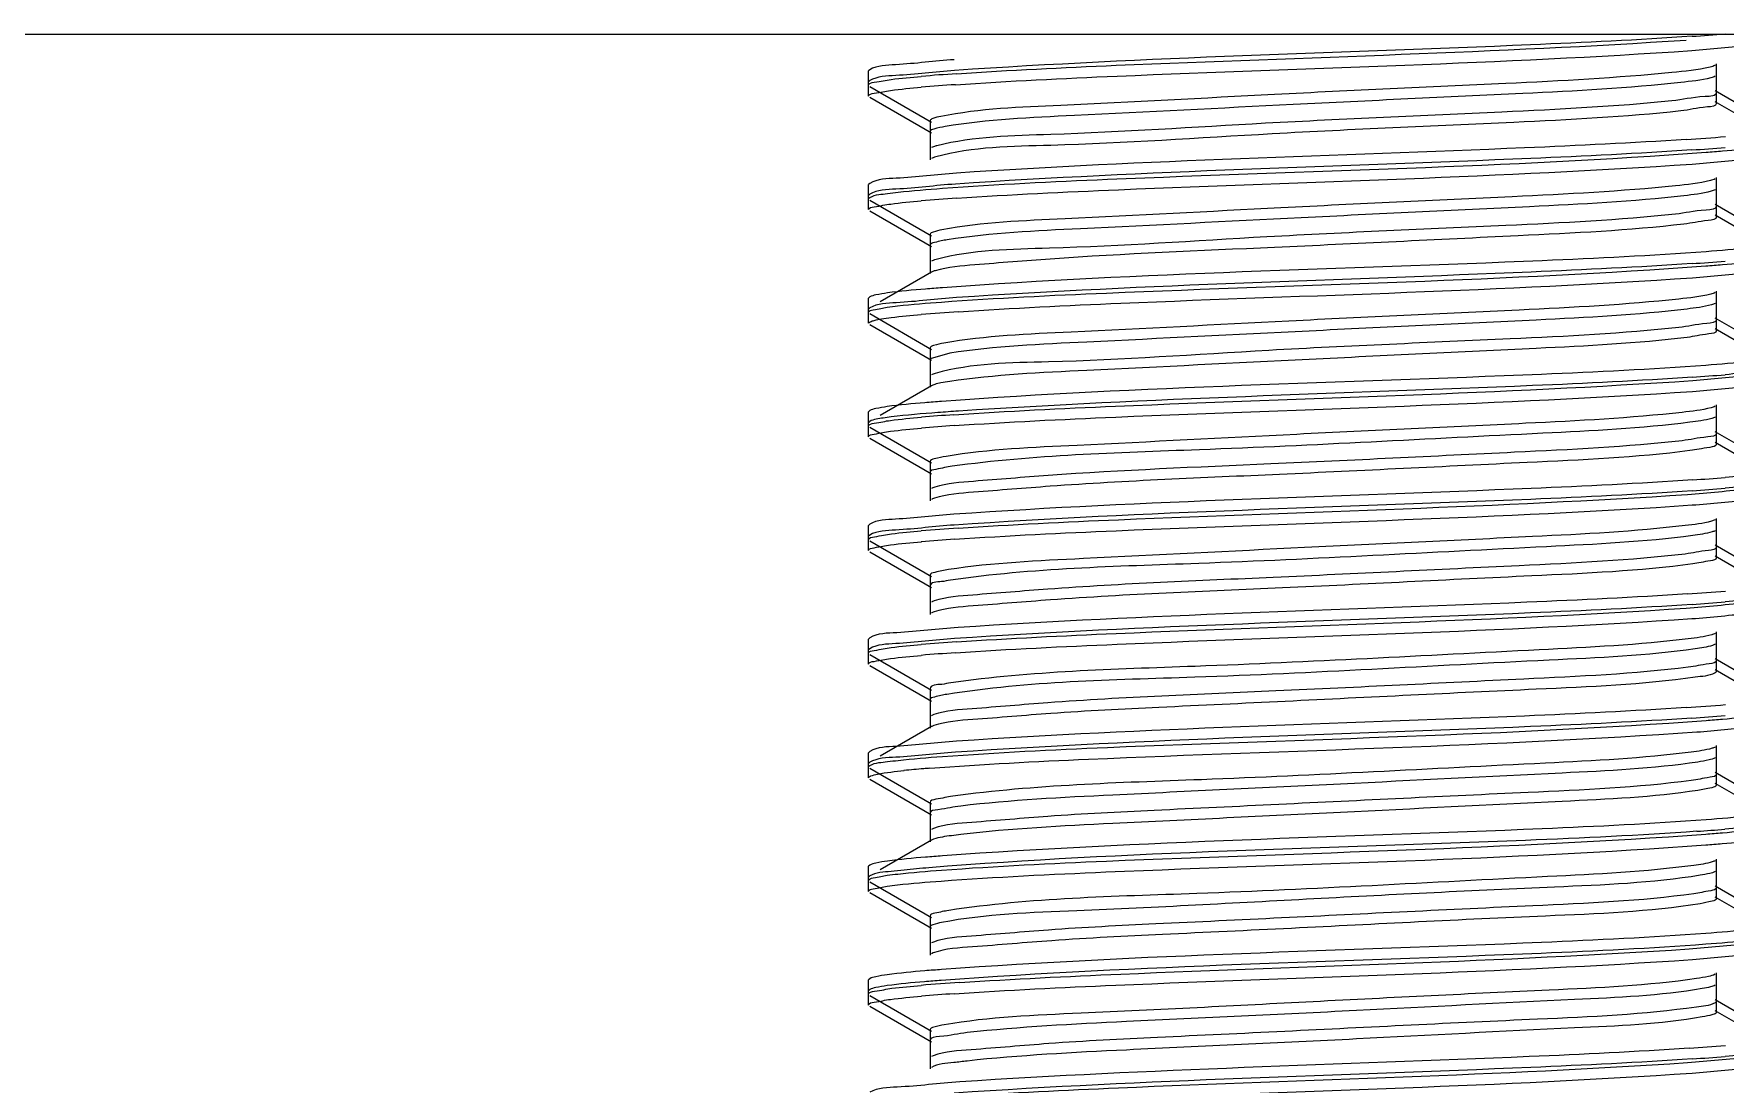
# Model space of a CAD drawing. Extents: x 27938 to 1507990, y 110129 to 923079.
# Drawn here: x 455138.5 to 455492.8, y 383726.5 to 383946.6 of the extents above; entities that cross this region are included whole.
import ezdxf

# ---------------------------------------------------------------- set-up
doc = ezdxf.new("R2010")
doc.units = 0
doc.header["$LTSCALE"] = 1000
doc.header["$MEASUREMENT"] = 0
doc.layers.add('BZ', color=2, linetype='Continuous')

msp = doc.modelspace()

# ---------------------------------------------------------------- linework, layer by layer
at = {"linetype": 'Continuous'}
for p, q in [((455313.58, 383939.09), (455313.35, 383938.83)), ((455313.35, 383935.85), (455313.35, 383938.83)), ((455313.35, 383935.85), (455313.35, 383938.83)), ((455490.97, 383934.36), (455490.97, 383940.31)), ((455490.97, 383932.08), (455490.97, 383938.04)), ((455313.58, 383936.81), (455313.35, 383936.55)), ((455313.35, 383933.57), (455313.35, 383936.55)), ((455313.35, 383933.57), (455313.35, 383936.55)), ((455313.58, 383935.59), (455326.5, 383928.11)), ((455503.63, 383927.18), (455490.71, 383934.66)), ((455313.58, 383933.31), (455326.5, 383925.83)), ((455503.63, 383924.9), (455490.71, 383932.38)), ((455326.24, 383928.41), (455326.24, 383922.46)), ((455326.24, 383926.13), (455326.24, 383920.18)), ((455313.58, 383915.27), (455313.35, 383915.01)), ((455313.35, 383912.04), (455313.35, 383915.01)), ((455313.35, 383912.04), (455313.35, 383915.01)), ((455313.58, 383913), (455313.35, 383912.73)), ((455490.97, 383910.55), (455490.97, 383916.5)), ((455490.97, 383908.27), (455490.97, 383914.22)), ((455313.35, 383909.76), (455313.35, 383912.73)), ((455313.35, 383909.76), (455313.35, 383912.73)), ((455313.58, 383911.78), (455326.5, 383904.29)), ((455313.58, 383909.5), (455326.5, 383902.02)), ((455503.63, 383903.37), (455490.71, 383910.85)), ((455503.63, 383901.09), (455490.71, 383908.57)), ((455326.24, 383904.6), (455326.24, 383898.64)), ((455326.24, 383902.32), (455326.24, 383896.36)), ((455326.5, 383896.66), (455315.75, 383890.44)), ((455490.97, 383886.74), (455490.97, 383892.69)), ((455313.58, 383891.46), (455313.35, 383891.2)), ((455313.35, 383888.22), (455313.35, 383891.2)), ((455313.35, 383888.22), (455313.35, 383891.2)), ((455313.58, 383889.18), (455313.35, 383888.92)), ((455313.35, 383885.95), (455313.35, 383888.92)), ((455313.35, 383885.95), (455313.35, 383888.92)), ((455490.97, 383884.46), (455490.97, 383890.41)), ((455313.58, 383887.96), (455326.5, 383880.48)), ((455313.58, 383885.68), (455326.5, 383878.2)), ((455503.63, 383879.56), (455490.71, 383887.04)), ((455503.63, 383877.28), (455490.71, 383884.76)), ((455326.24, 383880.78), (455326.24, 383874.83)), ((455330.34, 383879.7), (455326.24, 383878.5)), ((455326.24, 383878.5), (455326.24, 383872.55)), ((455326.5, 383872.85), (455315.75, 383866.63)), ((455313.58, 383867.65), (455313.35, 383867.39)), ((455313.35, 383864.41), (455313.35, 383867.39)), ((455313.35, 383864.41), (455313.35, 383867.39)), ((455490.97, 383862.92), (455490.97, 383868.88)), ((455313.58, 383865.37), (455313.35, 383865.11)), ((455313.35, 383862.13), (455313.35, 383865.11)), ((455313.35, 383862.13), (455313.35, 383865.11)), ((455313.58, 383864.15), (455326.5, 383856.67)), ((455490.97, 383860.64), (455490.97, 383866.6)), ((455313.58, 383861.87), (455326.5, 383854.39)), ((455503.63, 383855.74), (455490.71, 383863.22)), ((455503.63, 383853.46), (455490.71, 383860.95)), ((455326.24, 383856.97), (455326.24, 383851.02)), ((455326.24, 383854.69), (455326.24, 383848.74)), ((455313.58, 383843.84), (455313.35, 383843.58)), ((455313.35, 383840.6), (455313.35, 383843.58)), ((455313.35, 383840.6), (455313.35, 383843.58)), ((455490.97, 383839.11), (455490.97, 383845.06)), ((455490.97, 383836.83), (455490.97, 383842.78)), ((455313.58, 383841.56), (455313.35, 383841.3)), ((455313.35, 383838.32), (455313.35, 383841.3)), ((455313.35, 383838.32), (455313.35, 383841.3)), ((455313.58, 383840.34), (455326.5, 383832.86)), ((455503.63, 383831.93), (455490.71, 383839.41)), ((455313.58, 383838.06), (455326.5, 383830.58)), ((455503.63, 383829.65), (455490.71, 383837.13)), ((455326.24, 383833.16), (455326.24, 383827.2)), ((455326.24, 383830.88), (455326.24, 383824.92)), ((455490.97, 383815.3), (455490.97, 383821.25)), ((455313.58, 383820.02), (455313.35, 383819.76)), ((455313.35, 383816.79), (455313.35, 383819.76)), ((455313.35, 383816.79), (455313.35, 383819.76)), ((455313.58, 383817.74), (455313.35, 383817.48)), ((455313.35, 383814.51), (455313.35, 383817.48)), ((455313.35, 383814.51), (455313.35, 383817.48)), ((455490.97, 383813.02), (455490.97, 383818.97)), ((455313.58, 383816.52), (455326.5, 383809.04)), ((455313.58, 383814.25), (455326.5, 383806.76)), ((455503.63, 383808.12), (455490.71, 383815.6)), ((455503.63, 383805.84), (455490.71, 383813.32)), ((455326.24, 383809.34), (455326.24, 383803.39)), ((455326.24, 383807.07), (455326.24, 383801.11)), ((455326.5, 383801.41), (455315.75, 383795.19)), ((455313.58, 383796.21), (455313.35, 383795.95)), ((455490.97, 383791.48), (455490.97, 383797.44)), ((455313.35, 383792.97), (455313.35, 383795.95)), ((455313.35, 383792.97), (455313.35, 383795.95)), ((455313.58, 383793.93), (455313.35, 383793.67)), ((455313.35, 383790.69), (455313.35, 383793.67)), ((455313.35, 383790.69), (455313.35, 383793.67)), ((455313.58, 383792.71), (455326.5, 383785.23)), ((455490.97, 383789.21), (455490.97, 383795.16)), ((455313.58, 383790.43), (455326.5, 383782.95)), ((455503.63, 383784.3), (455490.71, 383791.79)), ((455503.63, 383782.03), (455490.71, 383789.51)), ((455326.24, 383785.53), (455326.24, 383779.58)), ((455326.24, 383783.25), (455326.24, 383777.3)), ((455326.97, 383780.08), (455326.5, 383779.88)), ((455326.5, 383777.6), (455315.75, 383771.37)), ((455326.95, 383777.8), (455326.5, 383777.6)), ((455313.58, 383772.4), (455313.35, 383772.14)), ((455313.35, 383769.16), (455313.35, 383772.14)), ((455313.35, 383769.16), (455313.35, 383772.14)), ((455490.97, 383767.67), (455490.97, 383773.63)), ((455490.97, 383765.39), (455490.97, 383771.35)), ((455313.58, 383770.12), (455313.35, 383769.86)), ((455313.35, 383766.88), (455313.35, 383769.86)), ((455313.35, 383766.88), (455313.35, 383769.86)), ((455313.58, 383768.9), (455326.5, 383761.42)), ((455503.63, 383760.49), (455490.71, 383767.97)), ((455313.58, 383766.62), (455326.5, 383759.14)), ((455503.63, 383758.21), (455490.71, 383765.69)), ((455326.24, 383761.72), (455326.24, 383755.77)), ((455326.24, 383759.44), (455326.24, 383753.49)), ((455326.92, 383756.25), (455326.5, 383756.07)), ((455326.91, 383753.97), (455326.5, 383753.79)), ((455313.58, 383748.58), (455313.35, 383748.32)), ((455313.35, 383745.35), (455313.35, 383748.32)), ((455313.35, 383745.35), (455313.35, 383748.32)), ((455490.97, 383743.86), (455490.97, 383749.81)), ((455490.97, 383741.58), (455490.97, 383747.53)), ((455313.58, 383746.31), (455313.35, 383746.05)), ((455313.35, 383743.07), (455313.35, 383746.05)), ((455313.35, 383743.07), (455313.35, 383746.05)), ((455313.58, 383745.09), (455326.5, 383737.6)), ((455503.63, 383736.68), (455490.71, 383744.16)), ((455313.58, 383742.81), (455326.5, 383735.33)), ((455503.63, 383734.4), (455490.71, 383741.88)), ((455326.24, 383737.91), (455326.24, 383731.95)), ((455326.24, 383735.63), (455326.24, 383729.67)), ((455326.87, 383732.42), (455326.5, 383732.25))]:
    msp.add_line(p, q, dxfattribs=at)
for centre, radius, start, end in [((455458.5, 384354.86), 409.69, 273.8314, 274.8033), ((455359.31, 383521.86), 417.29, 93.7842, 94.8009), ((455358.95, 383524.29), 412.57, 93.8094, 94.8059), ((455456.83, 384354.34), 430.77, 273.6985, 274.7995), ((455458.46, 384331.48), 410.12, 273.8286, 274.8033), ((455359.28, 383496.25), 416.81, 93.7812, 94.806), ((455458.48, 384307.4), 409.86, 273.8303, 274.8033), ((455359.91, 383464.75), 424.52, 93.7437, 94.8056), ((455458.6, 384282.05), 408.31, 273.8405, 274.8036), ((455358.59, 383457.25), 408.16, 93.8411, 94.8041), ((455358.52, 383460.41), 407.27, 93.848, 94.803), ((455458.72, 384259.13), 406.92, 273.85, 274.8032), ((455458.59, 384258.46), 408.54, 273.8391, 274.8035), ((455359.76, 383421.03), 422.89, 93.7486, 94.8), ((455358.71, 383431.96), 409.64, 93.8298, 94.8052), ((455457.23, 384254.03), 425.7, 273.7304, 274.8001), ((455458.5, 384235.77), 409.67, 273.8316, 274.8033), ((455359.33, 383402.62), 417.47, 93.783, 94.8009), ((455358.94, 383405.34), 412.46, 93.8102, 94.8059), ((455456.84, 384235.12), 430.61, 273.6995, 274.7995), ((455458.46, 384212.41), 410.12, 273.8286, 274.8033), ((455342.42, 383579.38), 213.92, 94.7007, 95.8096), ((455352.06, 383466.37), 327.34, 94.5302, 94.7613), ((455459.83, 384171.42), 392.88, 273.9474, 274.8034), ((455360.18, 383320.42), 428.27, 93.7148, 94.7991), ((455358.59, 383338.22), 408.13, 93.8414, 94.804), ((455457.66, 384153.42), 420.32, 273.7644, 274.8009), ((455458.59, 384139.35), 408.49, 273.8394, 274.8035)]:
    msp.add_arc(centre, radius, start, end, dxfattribs=at)
for points, knots in [([(455485.87, 383946.09), (455474.6, 383945.32), (455423.09, 383942.84), (455371.52, 383941.65), (455331.36, 383938.92)], [0, 0, 0, 0, 0.219184, 1, 1, 1, 1]), ([(455331.77, 383938.25), (455342.92, 383939), (455393.86, 383941.45), (455444.87, 383942.68), (455484.62, 383945.3)], [0, 0, 0, 0, 0.21895, 1, 1, 1, 1]), ([(455485.85, 383943.11), (455489.96, 383943.39), (455495.73, 383944.19), (455502.02, 383944.29), (455503.63, 383945.22)], [0, 0, 0, 0, 0.690321, 1, 1, 1, 1]), ([(455331.54, 383935.95), (455342.82, 383936.72), (455394.26, 383939.19), (455445.76, 383940.38), (455485.85, 383943.11)], [0, 0, 0, 0, 0.219667, 1, 1, 1, 1]), ([(455331.28, 383941.19), (455327.18, 383940.91), (455321.44, 383940.11), (455315.18, 383940), (455313.58, 383939.09)], [0, 0, 0, 0, 0.690257, 1, 1, 1, 1]), ([(455331.36, 383938.92), (455327.24, 383938.64), (455321.47, 383937.84), (455315.19, 383937.73), (455313.58, 383936.81)], [0, 0, 0, 0, 0.690342, 1, 1, 1, 1]), ([(455481.63, 383938.49), (455470.06, 383937.34), (455442.3, 383935.92), (455399.59, 383934.08), (455360.2, 383931.74), (455336.71, 383930.94), (455328.46, 383929.29)], [0, 0, 0, 0, 0.227134, 0.54316, 0.83546, 1, 1, 1, 1]), ([(455490.71, 383940.01), (455490.38, 383939.82), (455487.37, 383939.02), (455484.31, 383938.76), (455481.63, 383938.49)], [0, 0, 0, 0, 0.123019, 1, 1, 1, 1]), ([(455313.35, 383935.85), (455313.35, 383936.3), (455315.72, 383936.57), (455316.9, 383936.9), (455318.09, 383937.05)], [0, 0, 0, 0, 0.271046, 1, 1, 1, 1]), ([(455313.35, 383933.57), (455313.35, 383934), (455315.63, 383934.29), (455316.79, 383934.6), (455317.94, 383934.75)], [0, 0, 0, 0, 0.271535, 1, 1, 1, 1]), ([(455483.49, 383936.41), (455472.5, 383935.19), (455445.41, 383933.82), (455403.05, 383931.9), (455362.74, 383929.7), (455338.31, 383928.68), (455329.37, 383927.18)], [0, 0, 0, 0, 0.214725, 0.5266, 0.823844, 1, 1, 1, 1]), ([(455490.97, 383934.36), (455490.97, 383933.51), (455486.15, 383933.48), (455483.96, 383932.77), (455481.63, 383932.54)], [0, 0, 0, 0, 0.265504, 1, 1, 1, 1]), ([(455490.71, 383937.73), (455490.43, 383937.58), (455488.05, 383936.87), (455485.61, 383936.64), (455483.49, 383936.41)], [0, 0, 0, 0, 0.128762, 1, 1, 1, 1]), ([(455481.63, 383932.54), (455469.78, 383931.36), (455441.4, 383929.91), (455397.96, 383928.14), (455358.67, 383925.49), (455335.42, 383925.09), (455327.67, 383923.16)], [0, 0, 0, 0, 0.231431, 0.552554, 0.844673, 1, 1, 1, 1]), ([(455490.97, 383932.08), (455490.97, 383931.4), (455487.15, 383931.21), (455485.36, 383930.66), (455483.49, 383930.45)], [0, 0, 0, 0, 0.267411, 1, 1, 1, 1]), ([(455329.37, 383927.18), (455328.58, 383927.04), (455327.72, 383926.84), (455326.25, 383926.44), (455326.24, 383926.13)], [0, 0, 0, 0, 0.717095, 1, 1, 1, 1]), ([(455328.46, 383929.29), (455327.9, 383929.18), (455327.24, 383929.03), (455326.25, 383928.64), (455326.25, 383928.41)], [0, 0, 0, 0, 0.707509, 1, 1, 1, 1]), ([(455483.49, 383930.45), (455471.87, 383929.17), (455443.32, 383927.74), (455399.24, 383925.96), (455359.09, 383923.09), (455335.2, 383922.95), (455327.42, 383920.82)], [0, 0, 0, 0, 0.224296, 0.548086, 0.845183, 1, 1, 1, 1]), ([(455484.62, 383924.47), (455473.34, 383923.72), (455422.39, 383921.29), (455371.38, 383920.08), (455331.77, 383917.41)], [0, 0, 0, 0, 0.221631, 1, 1, 1, 1]), ([(455327.67, 383923.16), (455327.43, 383923.1), (455327.04, 383922.99), (455326.65, 383922.84), (455326.51, 383922.76)], [0, 0, 0, 0, 0.588731, 1, 1, 1, 1]), ([(455327.42, 383920.82), (455327.24, 383920.77), (455326.93, 383920.67), (455326.62, 383920.55), (455326.51, 383920.48)], [0, 0, 0, 0, 0.578118, 1, 1, 1, 1]), ([(455328.81, 383914.23), (455340.33, 383915.07), (455393.66, 383917.66), (455447.08, 383918.71), (455488.81, 383921.78)], [0, 0, 0, 0, 0.216226, 1, 1, 1, 1]), ([(455485.85, 383922.27), (455474.59, 383921.51), (455423.16, 383919.03), (455371.66, 383917.83), (455331.54, 383915.12)], [0, 0, 0, 0, 0.219063, 1, 1, 1, 1]), ([(455485.86, 383919.3), (455489.97, 383919.58), (455495.74, 383920.37), (455502.02, 383920.48), (455503.63, 383921.4)], [0, 0, 0, 0, 0.690305, 1, 1, 1, 1]), ([(455488.81, 383921.78), (455489.96, 383921.87), (455493.7, 383922.16), (455497.44, 383922.5), (455500.02, 383922.86)], [0, 0, 0, 0, 0.30753, 1, 1, 1, 1]), ([(455331.77, 383917.41), (455327.56, 383917.13), (455321.66, 383916.31), (455315.22, 383916.22), (455313.58, 383915.27)], [0, 0, 0, 0, 0.69073, 1, 1, 1, 1]), ([(455331.8, 383912.16), (455343.1, 383912.92), (455394.45, 383915.38), (455445.87, 383916.58), (455485.86, 383919.3)], [0, 0, 0, 0, 0.220288, 1, 1, 1, 1]), ([(455313.35, 383912.04), (455313.35, 383912.16), (455314.77, 383913.05), (455316.06, 383912.96), (455317.32, 383913.13)], [0, 0, 0, 0, 0.088859, 1, 1, 1, 1]), ([(455331.54, 383915.12), (455327.38, 383914.83), (455321.55, 383914.03), (455315.2, 383913.93), (455313.58, 383913)], [0, 0, 0, 0, 0.690532, 1, 1, 1, 1]), ([(455317.32, 383913.13), (455318.05, 383913.24), (455321.87, 383913.7), (455325.71, 383914), (455328.81, 383914.23)], [0, 0, 0, 0, 0.191578, 1, 1, 1, 1]), ([(455482.38, 383914.76), (455471.01, 383913.58), (455443.44, 383912.17), (455400.78, 383910.3), (455361.02, 383908), (455337.19, 383907.13), (455328.71, 383905.52)], [0, 0, 0, 0, 0.222673, 0.537557, 0.831783, 1, 1, 1, 1]), ([(455490.71, 383916.2), (455490.4, 383916.02), (455487.64, 383915.26), (455484.84, 383915.01), (455482.38, 383914.76)], [0, 0, 0, 0, 0.125047, 1, 1, 1, 1]), ([(455490.71, 383913.92), (455490.45, 383913.78), (455488.3, 383913.11), (455486.08, 383912.89), (455484.16, 383912.67)], [0, 0, 0, 0, 0.131376, 1, 1, 1, 1]), ([(455313.35, 383909.76), (455313.35, 383910.19), (455315.66, 383910.48), (455316.82, 383910.79), (455317.98, 383910.94)], [0, 0, 0, 0, 0.271367, 1, 1, 1, 1]), ([(455484.16, 383912.67), (455473.43, 383911.43), (455446.66, 383910.09), (455404.51, 383908.13), (455363.87, 383905.99), (455339.07, 383904.89), (455329.84, 383903.44)], [0, 0, 0, 0, 0.209641, 0.51959, 0.818764, 1, 1, 1, 1]), ([(455490.96, 383910.55), (455490.97, 383909.77), (455486.55, 383909.67), (455484.52, 383909.02), (455482.38, 383908.8)], [0, 0, 0, 0, 0.265995, 1, 1, 1, 1]), ([(455484.16, 383906.72), (455472.63, 383905.38), (455443.98, 383904.04), (455399.76, 383901.82), (455361.74, 383900.3), (455338.13, 383898.38), (455330, 383897.75), (455327.3, 383896.97)], [0, 0, 0, 0, 0.221551, 0.546609, 0.845708, 0.946505, 1, 1, 1, 1]), ([(455482.38, 383908.8), (455470.58, 383907.58), (455442.04, 383906.13), (455398.24, 383904.37), (455358.64, 383901.58), (455335.17, 383901.35), (455327.48, 383899.3)], [0, 0, 0, 0, 0.229278, 0.552136, 0.84614, 1, 1, 1, 1]), ([(455490.97, 383908.27), (455490.97, 383907.64), (455487.52, 383907.4), (455485.86, 383906.92), (455484.16, 383906.72)], [0, 0, 0, 0, 0.268548, 1, 1, 1, 1]), ([(455328.71, 383905.52), (455328.08, 383905.41), (455327.37, 383905.24), (455326.25, 383904.85), (455326.24, 383904.6)], [0, 0, 0, 0, 0.710644, 1, 1, 1, 1]), ([(455329.84, 383903.44), (455328.93, 383903.3), (455327.97, 383903.06), (455326.25, 383902.67), (455326.24, 383902.32)], [0, 0, 0, 0, 0.720363, 1, 1, 1, 1]), ([(455327.48, 383899.3), (455327.29, 383899.25), (455326.95, 383899.15), (455326.63, 383899.02), (455326.51, 383898.94)], [0, 0, 0, 0, 0.581011, 1, 1, 1, 1]), ([(455488.81, 383900.95), (455477.38, 383900.1), (455424.04, 383897.5), (455370.63, 383896.44), (455328.81, 383893.39)], [0, 0, 0, 0, 0.214646, 1, 1, 1, 1]), ([(455488.75, 383897.97), (455489.91, 383898.05), (455493.66, 383898.35), (455497.42, 383898.68), (455500, 383899.05)], [0, 0, 0, 0, 0.307512, 1, 1, 1, 1]), ([(455500.02, 383902.03), (455499.31, 383901.93), (455495.58, 383901.47), (455491.84, 383901.17), (455488.81, 383900.95)], [0, 0, 0, 0, 0.1913, 1, 1, 1, 1]), ([(455327.3, 383896.97), (455327.15, 383896.93), (455326.87, 383896.84), (455326.61, 383896.73), (455326.51, 383896.66)], [0, 0, 0, 0, 0.572407, 1, 1, 1, 1]), ([(455328.65, 383890.4), (455340.14, 383891.24), (455393.51, 383893.84), (455446.96, 383894.89), (455488.75, 383897.97)], [0, 0, 0, 0, 0.215717, 1, 1, 1, 1]), ([(455485.86, 383898.46), (455474.64, 383897.7), (455423.29, 383895.22), (455371.87, 383894.02), (455331.8, 383891.32)], [0, 0, 0, 0, 0.218766, 1, 1, 1, 1]), ([(455332.19, 383888.37), (455343.52, 383889.13), (455394.77, 383891.58), (455446.09, 383892.77), (455485.95, 383895.49)], [0, 0, 0, 0, 0.221286, 1, 1, 1, 1]), ([(455485.95, 383895.49), (455490.04, 383895.77), (455495.78, 383896.56), (455502.03, 383896.67), (455503.63, 383897.59)], [0, 0, 0, 0, 0.690212, 1, 1, 1, 1]), ([(455317.32, 383892.3), (455316.5, 383892.18), (455315.25, 383891.97), (455313.98, 383891.69), (455313.58, 383891.46)], [0, 0, 0, 0, 0.644157, 1, 1, 1, 1]), ([(455328.81, 383893.39), (455327.63, 383893.3), (455323.8, 383893.01), (455319.96, 383892.67), (455317.32, 383892.3)], [0, 0, 0, 0, 0.307207, 1, 1, 1, 1]), ([(455490.71, 383892.39), (455490.42, 383892.22), (455487.91, 383891.5), (455485.34, 383891.26), (455483.1, 383891.02)], [0, 0, 0, 0, 0.127384, 1, 1, 1, 1]), ([(455313.35, 383888.22), (455313.35, 383888.6), (455315.28, 383888.92), (455316.29, 383889.18), (455317.27, 383889.31)], [0, 0, 0, 0, 0.274238, 1, 1, 1, 1]), ([(455331.8, 383891.32), (455327.58, 383891.04), (455321.67, 383890.22), (455315.22, 383890.13), (455313.58, 383889.18)], [0, 0, 0, 0, 0.690794, 1, 1, 1, 1]), ([(455317.27, 383889.31), (455317.99, 383889.42), (455321.77, 383889.88), (455325.57, 383890.18), (455328.65, 383890.4)], [0, 0, 0, 0, 0.191507, 1, 1, 1, 1]), ([(455483.1, 383891.02), (455471.98, 383889.82), (455444.71, 383888.44), (455402.24, 383886.53), (455362.12, 383884.3), (455337.9, 383883.33), (455329.12, 383881.79)], [0, 0, 0, 0, 0.217563, 0.530512, 0.826679, 1, 1, 1, 1]), ([(455484.81, 383888.93), (455474.33, 383887.66), (455447.89, 383886.35), (455405.97, 383884.37), (455365.02, 383882.26), (455339.85, 383881.11), (455330.34, 383879.7)], [0, 0, 0, 0, 0.204569, 0.512595, 0.813688, 1, 1, 1, 1]), ([(455490.71, 383890.11), (455490.47, 383889.97), (455488.54, 383889.36), (455486.53, 383889.14), (455484.81, 383888.93)], [0, 0, 0, 0, 0.13419, 1, 1, 1, 1]), ([(455313.35, 383885.95), (455313.35, 383886.09), (455313.85, 383886.37), (455314.24, 383886.47), (455314.55, 383886.55)], [0, 0, 0, 0, 0.309855, 1, 1, 1, 1]), ([(455314.55, 383886.55), (455315.03, 383886.67), (455316.21, 383886.89), (455317.4, 383887.06), (455318.09, 383887.15)], [0, 0, 0, 0, 0.420782, 1, 1, 1, 1]), ([(455483.1, 383885.07), (455471.36, 383883.8), (455442.71, 383882.35), (455398.6, 383880.61), (455358.69, 383877.68), (455334.98, 383877.62), (455327.33, 383875.45)], [0, 0, 0, 0, 0.226863, 0.551253, 0.847203, 1, 1, 1, 1]), ([(455490.96, 383886.74), (455490.97, 383886.02), (455486.94, 383885.86), (455485.07, 383885.28), (455483.1, 383885.07)], [0, 0, 0, 0, 0.266858, 1, 1, 1, 1]), ([(455329.12, 383881.79), (455328.4, 383881.66), (455327.59, 383881.47), (455326.25, 383881.08), (455326.24, 383880.78)], [0, 0, 0, 0, 0.715002, 1, 1, 1, 1]), ([(455484.81, 383882.98), (455474.33, 383881.71), (455447.89, 383880.4), (455405.97, 383878.42), (455365.02, 383876.31), (455339.85, 383875.16), (455330.34, 383873.75)], [0, 0, 0, 0, 0.204569, 0.512595, 0.813688, 1, 1, 1, 1]), ([(455490.97, 383884.46), (455490.97, 383883.88), (455487.86, 383883.6), (455486.35, 383883.17), (455484.81, 383882.98)], [0, 0, 0, 0, 0.26989, 1, 1, 1, 1]), ([(455500, 383878.21), (455499.29, 383878.11), (455495.55, 383877.65), (455491.79, 383877.35), (455488.75, 383877.13)], [0, 0, 0, 0, 0.191312, 1, 1, 1, 1]), ([(455327.33, 383875.45), (455327.17, 383875.4), (455326.89, 383875.31), (455326.62, 383875.19), (455326.51, 383875.13)], [0, 0, 0, 0, 0.574017, 1, 1, 1, 1]), ([(455488.75, 383877.13), (455477.3, 383876.29), (455423.92, 383873.68), (455370.48, 383872.63), (455328.65, 383869.57)], [0, 0, 0, 0, 0.214998, 1, 1, 1, 1]), ([(455485.95, 383874.65), (455474.79, 383873.89), (455423.53, 383871.42), (455372.22, 383870.2), (455332.19, 383867.53)], [0, 0, 0, 0, 0.218157, 1, 1, 1, 1]), ([(455486.04, 383873.96), (455490.11, 383874.24), (455495.82, 383875.03), (455502.04, 383875.14), (455503.63, 383876.06)], [0, 0, 0, 0, 0.690121, 1, 1, 1, 1]), ([(455327.21, 383873.13), (455327.07, 383873.09), (455326.83, 383873.01), (455326.6, 383872.91), (455326.51, 383872.85)], [0, 0, 0, 0, 0.566763, 1, 1, 1, 1]), ([(455330.34, 383873.75), (455329.73, 383873.66), (455328.68, 383873.49), (455327.64, 383873.26), (455327.21, 383873.13)], [0, 0, 0, 0, 0.581835, 1, 1, 1, 1]), ([(455331.19, 383866.77), (455342.48, 383867.54), (455394.1, 383870.03), (455445.78, 383871.21), (455486.04, 383873.96)], [0, 0, 0, 0, 0.219027, 1, 1, 1, 1]), ([(455331.25, 383864.49), (455342.53, 383865.26), (455394.1, 383867.75), (455445.72, 383868.94), (455485.94, 383871.68)], [0, 0, 0, 0, 0.219076, 1, 1, 1, 1]), ([(455485.94, 383871.68), (455490.03, 383871.96), (455495.78, 383872.75), (455502.03, 383872.86), (455503.63, 383873.78)], [0, 0, 0, 0, 0.690224, 1, 1, 1, 1]), ([(455317.27, 383868.48), (455316.46, 383868.37), (455315.23, 383868.15), (455313.97, 383867.87), (455313.58, 383867.65)], [0, 0, 0, 0, 0.643667, 1, 1, 1, 1]), ([(455328.65, 383869.57), (455327.48, 383869.48), (455323.68, 383869.18), (455319.88, 383868.85), (455317.27, 383868.48)], [0, 0, 0, 0, 0.307296, 1, 1, 1, 1]), ([(455332.19, 383867.53), (455330.75, 383867.44), (455326.04, 383867.1), (455321.33, 383866.72), (455318.09, 383866.31)], [0, 0, 0, 0, 0.307422, 1, 1, 1, 1]), ([(455483.79, 383867.28), (455472.92, 383866.06), (455445.97, 383864.7), (455403.7, 383862.76), (455363.24, 383860.59), (455338.64, 383859.53), (455329.57, 383858.05)], [0, 0, 0, 0, 0.21247, 0.523491, 0.821591, 1, 1, 1, 1]), ([(455490.71, 383868.57), (455490.44, 383868.42), (455488.16, 383867.74), (455485.82, 383867.51), (455483.79, 383867.28)], [0, 0, 0, 0, 0.129897, 1, 1, 1, 1]), ([(455313.35, 383864.41), (455313.35, 383864.84), (455315.63, 383865.13), (455316.78, 383865.44), (455317.93, 383865.59)], [0, 0, 0, 0, 0.271606, 1, 1, 1, 1]), ([(455318.09, 383866.31), (455317.54, 383866.24), (455316.03, 383865.99), (455314.43, 383865.86), (455313.58, 383865.37)], [0, 0, 0, 0, 0.363874, 1, 1, 1, 1]), ([(455485.42, 383865.2), (455475.2, 383863.9), (455440.88, 383862.27), (455389.43, 383859.36), (455348, 383858.35), (455330.87, 383855.97)], [0, 0, 0, 0, 0.19951, 0.664838, 1, 1, 1, 1]), ([(455490.71, 383866.3), (455490.49, 383866.17), (455488.76, 383865.6), (455486.96, 383865.4), (455485.42, 383865.2)], [0, 0, 0, 0, 0.137233, 1, 1, 1, 1]), ([(455313.35, 383862.13), (455313.35, 383862.56), (455315.62, 383862.85), (455316.77, 383863.16), (455317.92, 383863.31)], [0, 0, 0, 0, 0.271624, 1, 1, 1, 1]), ([(455483.79, 383861.33), (455472.14, 383860.02), (455443.37, 383858.66), (455399.12, 383856.45), (455361.24, 383854.94), (455337.85, 383853), (455329.84, 383852.39), (455327.21, 383851.6)], [0, 0, 0, 0, 0.224202, 0.549925, 0.847853, 0.947628, 1, 1, 1, 1]), ([(455490.97, 383862.92), (455490.97, 383862.26), (455487.31, 383862.05), (455485.59, 383861.53), (455483.79, 383861.33)], [0, 0, 0, 0, 0.267891, 1, 1, 1, 1]), ([(455490.97, 383860.64), (455490.97, 383860.12), (455488.19, 383859.8), (455486.81, 383859.42), (455485.42, 383859.25)], [0, 0, 0, 0, 0.271462, 1, 1, 1, 1]), ([(455329.57, 383858.05), (455328.74, 383857.91), (455327.83, 383857.7), (455326.25, 383857.3), (455326.24, 383856.97)], [0, 0, 0, 0, 0.718615, 1, 1, 1, 1]), ([(455485.42, 383859.25), (455474.11, 383857.8), (455445.38, 383856.53), (455400.75, 383854.21), (455361.98, 383852.73), (455337.98, 383850.71), (455329.77, 383850.13), (455327.13, 383849.29)], [0, 0, 0, 0, 0.215562, 0.542846, 0.84615, 0.947588, 1, 1, 1, 1]), ([(455330.87, 383855.97), (455329.71, 383855.81), (455328.52, 383855.5), (455326.24, 383855.13), (455326.24, 383854.69)], [0, 0, 0, 0, 0.725452, 1, 1, 1, 1]), ([(455486.04, 383853.13), (455474.75, 383852.35), (455423.13, 383849.87), (455371.45, 383848.68), (455331.19, 383845.93)], [0, 0, 0, 0, 0.218953, 1, 1, 1, 1]), ([(455327.13, 383849.29), (455327.01, 383849.25), (455326.79, 383849.18), (455326.59, 383849.09), (455326.5, 383849.04)], [0, 0, 0, 0, 0.562566, 1, 1, 1, 1]), ([(455327.21, 383851.6), (455327.08, 383851.56), (455326.83, 383851.48), (455326.6, 383851.37), (455326.51, 383851.32)], [0, 0, 0, 0, 0.567705, 1, 1, 1, 1]), ([(455485.94, 383850.84), (455474.66, 383850.07), (455423.09, 383847.59), (455371.47, 383846.4), (455331.25, 383843.66)], [0, 0, 0, 0, 0.219125, 1, 1, 1, 1]), ([(455332.11, 383843.02), (455343.3, 383843.77), (455394.24, 383846.21), (455445.24, 383847.44), (455484.93, 383850.07)], [0, 0, 0, 0, 0.22002, 1, 1, 1, 1]), ([(455484.93, 383850.07), (455489.26, 383850.36), (455495.33, 383851.2), (455501.95, 383851.28), (455503.63, 383852.24)], [0, 0, 0, 0, 0.691208, 1, 1, 1, 1]), ([(455485.87, 383847.86), (455489.98, 383848.14), (455495.75, 383848.94), (455502.03, 383849.04), (455503.63, 383849.97)], [0, 0, 0, 0, 0.690293, 1, 1, 1, 1]), ([(455331.19, 383845.93), (455327.11, 383845.65), (455321.4, 383844.86), (455315.17, 383844.75), (455313.58, 383843.84)], [0, 0, 0, 0, 0.690154, 1, 1, 1, 1]), ([(455331.35, 383840.69), (455342.63, 383841.45), (455394.14, 383843.94), (455445.71, 383845.13), (455485.87, 383847.86)], [0, 0, 0, 0, 0.219254, 1, 1, 1, 1]), ([(455331.25, 383843.66), (455327.16, 383843.38), (455321.43, 383842.58), (455315.18, 383842.47), (455313.58, 383841.56)], [0, 0, 0, 0, 0.690224, 1, 1, 1, 1]), ([(455484.45, 383843.55), (455473.83, 383842.29), (455447.21, 383840.96), (455405.16, 383839), (455364.38, 383836.87), (455339.41, 383835.75), (455330.06, 383834.31)], [0, 0, 0, 0, 0.207392, 0.516489, 0.816517, 1, 1, 1, 1]), ([(455490.71, 383844.76), (455490.46, 383844.62), (455488.41, 383843.98), (455486.28, 383843.76), (455484.45, 383843.55)], [0, 0, 0, 0, 0.132694, 1, 1, 1, 1]), ([(455490.71, 383842.48), (455490.51, 383842.37), (455488.98, 383841.84), (455487.37, 383841.65), (455486, 383841.46)], [0, 0, 0, 0, 0.140538, 1, 1, 1, 1]), ([(455313.35, 383840.6), (455313.35, 383841.05), (455315.76, 383841.32), (455316.96, 383841.66), (455318.17, 383841.81)], [0, 0, 0, 0, 0.270801, 1, 1, 1, 1]), ([(455313.35, 383838.32), (455313.35, 383838.75), (455315.62, 383839.04), (455316.77, 383839.35), (455317.91, 383839.5)], [0, 0, 0, 0, 0.271622, 1, 1, 1, 1]), ([(455486, 383841.46), (455475.86, 383840.1), (455441.28, 383838.51), (455389.52, 383835.49), (455347.68, 383834.6), (455330.48, 383832.1)], [0, 0, 0, 0, 0.197032, 0.665256, 1, 1, 1, 1]), ([(455490.97, 383839.11), (455490.97, 383838.51), (455487.68, 383838.25), (455486.08, 383837.79), (455484.45, 383837.59)], [0, 0, 0, 0, 0.269339, 1, 1, 1, 1]), ([(455486, 383835.51), (455474.83, 383834), (455446.09, 383832.78), (455401.28, 383830.41), (455362.15, 383828.95), (455337.95, 383826.88), (455329.68, 383826.32), (455327.06, 383825.46)], [0, 0, 0, 0, 0.212334, 0.540585, 0.846069, 0.947955, 1, 1, 1, 1]), ([(455484.45, 383837.59), (455472.9, 383836.23), (455444.07, 383834.9), (455399.59, 383832.64), (455361.32, 383831.16), (455337.75, 383829.16), (455329.71, 383828.58), (455327.12, 383827.76)], [0, 0, 0, 0, 0.22136, 0.548301, 0.848284, 0.948292, 1, 1, 1, 1]), ([(455490.97, 383836.83), (455490.97, 383836.36), (455488.51, 383836.01), (455487.25, 383835.68), (455486, 383835.51)], [0, 0, 0, 0, 0.273294, 1, 1, 1, 1]), ([(455330.06, 383834.31), (455329.1, 383834.17), (455328.08, 383833.92), (455326.25, 383833.53), (455326.24, 383833.16)], [0, 0, 0, 0, 0.721639, 1, 1, 1, 1]), ([(455330.48, 383832.1), (455329.86, 383832.01), (455328.67, 383831.67), (455326.24, 383831.73), (455326.24, 383830.88)], [0, 0, 0, 0, 0.421436, 1, 1, 1, 1]), ([(455484.93, 383829.24), (455473.7, 383828.49), (455422.76, 383826.05), (455371.77, 383824.83), (455332.11, 383822.18)], [0, 0, 0, 0, 0.220591, 1, 1, 1, 1]), ([(455484.63, 383826.24), (455489.03, 383826.53), (455495.19, 383827.39), (455501.92, 383827.45), (455503.63, 383828.43)], [0, 0, 0, 0, 0.691489, 1, 1, 1, 1]), ([(455327.06, 383825.46), (455326.95, 383825.42), (455326.76, 383825.36), (455326.58, 383825.27), (455326.5, 383825.23)], [0, 0, 0, 0, 0.558344, 1, 1, 1, 1]), ([(455327.12, 383827.76), (455327, 383827.72), (455326.79, 383827.65), (455326.59, 383827.55), (455326.51, 383827.51)], [0, 0, 0, 0, 0.562023, 1, 1, 1, 1]), ([(455485.87, 383827.02), (455474.6, 383826.26), (455423.09, 383823.77), (455371.52, 383822.58), (455331.35, 383819.85)], [0, 0, 0, 0, 0.219185, 1, 1, 1, 1]), ([(455331.78, 383819.18), (455342.93, 383819.93), (455393.88, 383822.38), (455444.88, 383823.62), (455484.63, 383826.24)], [0, 0, 0, 0, 0.218984, 1, 1, 1, 1]), ([(455485.85, 383824.04), (455489.96, 383824.32), (455495.73, 383825.12), (455502.02, 383825.23), (455503.63, 383826.15)], [0, 0, 0, 0, 0.690321, 1, 1, 1, 1]), ([(455332.11, 383822.18), (455327.82, 383821.89), (455321.81, 383821.06), (455315.25, 383820.98), (455313.58, 383820.02)], [0, 0, 0, 0, 0.691053, 1, 1, 1, 1]), ([(455331.53, 383816.89), (455342.81, 383817.65), (455394.25, 383820.13), (455445.75, 383821.32), (455485.85, 383824.04)], [0, 0, 0, 0, 0.21965, 1, 1, 1, 1]), ([(455490.71, 383820.95), (455490.48, 383820.82), (455488.64, 383820.22), (455486.73, 383820.01), (455485.08, 383819.81)], [0, 0, 0, 0, 0.135508, 1, 1, 1, 1]), ([(455313.35, 383816.79), (455313.35, 383817.23), (455315.72, 383817.51), (455316.9, 383817.83), (455318.09, 383817.99)], [0, 0, 0, 0, 0.271038, 1, 1, 1, 1]), ([(455331.35, 383819.85), (455327.24, 383819.57), (455321.47, 383818.77), (455315.18, 383818.67), (455313.58, 383817.74)], [0, 0, 0, 0, 0.690337, 1, 1, 1, 1]), ([(455486.55, 383817.73), (455476.41, 383816.28), (455441.34, 383814.76), (455389.19, 383811.53), (455346.87, 383810.91), (455329.74, 383808.17)], [0, 0, 0, 0, 0.19563, 0.668751, 1, 1, 1, 1]), ([(455485.08, 383819.81), (455474.72, 383818.52), (455440.22, 383816.88), (455388.78, 383813.96), (455347.5, 383813.01), (455330.57, 383810.58)], [0, 0, 0, 0, 0.20233, 0.668453, 1, 1, 1, 1]), ([(455490.7, 383818.67), (455490.53, 383818.57), (455489.18, 383818.08), (455487.76, 383817.9), (455486.55, 383817.73)], [0, 0, 0, 0, 0.144146, 1, 1, 1, 1]), ([(455313.35, 383814.51), (455313.35, 383814.94), (455315.63, 383815.22), (455316.79, 383815.54), (455317.94, 383815.69)], [0, 0, 0, 0, 0.271539, 1, 1, 1, 1]), ([(455485.08, 383813.86), (455473.64, 383812.44), (455444.78, 383811.14), (455400.09, 383808.83), (455361.45, 383807.38), (455337.69, 383805.32), (455329.6, 383804.77), (455327.04, 383803.92)], [0, 0, 0, 0, 0.21834, 0.54638, 0.848471, 0.948812, 1, 1, 1, 1]), ([(455490.97, 383815.3), (455490.97, 383814.75), (455488.01, 383814.45), (455486.56, 383814.04), (455485.08, 383813.86)], [0, 0, 0, 0, 0.270556, 1, 1, 1, 1]), ([(455330.57, 383810.58), (455329.94, 383810.49), (455328.72, 383810.14), (455326.25, 383810.22), (455326.24, 383809.34)], [0, 0, 0, 0, 0.421799, 1, 1, 1, 1]), ([(455486.55, 383811.77), (455475.52, 383810.2), (455446.8, 383809.01), (455409.35, 383807.1), (455375.45, 383805.5), (455353.58, 383804.44), (455337.94, 383803.05), (455329.61, 383802.51), (455327, 383801.63)], [0, 0, 0, 0, 0.208967, 0.538107, 0.703891, 0.84582, 0.948226, 1, 1, 1, 1]), ([(455490.97, 383813.02), (455490.97, 383812.88), (455489.41, 383811.87), (455487.95, 383811.97), (455486.55, 383811.77)], [0, 0, 0, 0, 0.089983, 1, 1, 1, 1]), ([(455329.74, 383808.17), (455328.86, 383808.03), (455327.92, 383807.81), (455326.24, 383807.41), (455326.24, 383807.07)], [0, 0, 0, 0, 0.719897, 1, 1, 1, 1]), ([(455327.04, 383803.92), (455326.94, 383803.88), (455326.75, 383803.82), (455326.58, 383803.74), (455326.51, 383803.69)], [0, 0, 0, 0, 0.556917, 1, 1, 1, 1]), ([(455485.85, 383803.21), (455474.59, 383802.44), (455423.15, 383799.97), (455371.65, 383798.77), (455331.53, 383796.05)], [0, 0, 0, 0, 0.219069, 1, 1, 1, 1]), ([(455484.63, 383805.41), (455473.35, 383804.66), (455422.4, 383802.22), (455371.4, 383801.01), (455331.78, 383798.35)], [0, 0, 0, 0, 0.221599, 1, 1, 1, 1]), ([(455488.81, 383802.72), (455489.96, 383802.81), (455493.7, 383803.1), (455497.45, 383803.44), (455500.02, 383803.8)], [0, 0, 0, 0, 0.307531, 1, 1, 1, 1]), ([(455326.21, 383792.69), (455337.26, 383793.56), (455390.82, 383796.21), (455444.45, 383797.34), (455486.88, 383800.3)], [0, 0, 0, 0, 0.20676, 1, 1, 1, 1]), ([(455327, 383801.63), (455326.91, 383801.59), (455326.74, 383801.53), (455326.57, 383801.45), (455326.5, 383801.41)], [0, 0, 0, 0, 0.55453, 1, 1, 1, 1]), ([(455328.82, 383795.16), (455340.33, 383796), (455393.67, 383798.6), (455447.08, 383799.64), (455488.81, 383802.72)], [0, 0, 0, 0, 0.216246, 1, 1, 1, 1]), ([(455486.88, 383800.3), (455490.75, 383800.57), (455496.19, 383801.33), (455502.11, 383801.47), (455503.63, 383802.34)], [0, 0, 0, 0, 0.689207, 1, 1, 1, 1]), ([(455331.78, 383798.35), (455327.57, 383798.06), (455321.66, 383797.25), (455315.22, 383797.15), (455313.58, 383796.21)], [0, 0, 0, 0, 0.69074, 1, 1, 1, 1]), ([(455485.68, 383796.07), (455475.55, 383794.75), (455441.28, 383793.14), (455389.78, 383790.22), (455348.22, 383789.2), (455330.97, 383786.82)], [0, 0, 0, 0, 0.197662, 0.663013, 1, 1, 1, 1]), ([(455490.71, 383797.14), (455490.5, 383797.02), (455488.86, 383796.46), (455487.15, 383796.26), (455485.68, 383796.07)], [0, 0, 0, 0, 0.138663, 1, 1, 1, 1]), ([(455313.35, 383792.97), (455313.35, 383793.1), (455314.77, 383793.98), (455316.06, 383793.9), (455317.32, 383794.07)], [0, 0, 0, 0, 0.088851, 1, 1, 1, 1]), ([(455331.53, 383796.05), (455327.37, 383795.77), (455321.55, 383794.96), (455315.2, 383794.86), (455313.58, 383793.93)], [0, 0, 0, 0, 0.690525, 1, 1, 1, 1]), ([(455317.32, 383794.07), (455318.05, 383794.17), (455321.87, 383794.63), (455325.71, 383794.94), (455328.82, 383795.16)], [0, 0, 0, 0, 0.191579, 1, 1, 1, 1]), ([(455487.07, 383793.99), (455477.67, 383792.57), (455452.64, 383791.43), (455411.81, 383789.31), (455369.8, 383787.34), (455343.23, 383786.02), (455332.65, 383784.76)], [0, 0, 0, 0, 0.184318, 0.484662, 0.793435, 1, 1, 1, 1]), ([(455490.7, 383794.86), (455490.31, 383794.63), (455489.07, 383794.33), (455487.86, 383794.11), (455487.07, 383793.99)], [0, 0, 0, 0, 0.362852, 1, 1, 1, 1]), ([(455313.35, 383790.69), (455313.35, 383790.89), (455314.2, 383791.22), (455314.75, 383791.35), (455315.22, 383791.45)], [0, 0, 0, 0, 0.292788, 1, 1, 1, 1]), ([(455485.68, 383790.12), (455474.37, 383788.64), (455445.49, 383787.37), (455407.99, 383785.51), (455374.47, 383783.91), (455352.97, 383782.87), (455337.66, 383781.49), (455329.52, 383780.96), (455326.97, 383780.08)], [0, 0, 0, 0, 0.21516, 0.544196, 0.7084, 0.848448, 0.949211, 1, 1, 1, 1]), ([(455490.97, 383791.48), (455490.97, 383790.98), (455488.34, 383790.65), (455487.01, 383790.29), (455485.68, 383790.12)], [0, 0, 0, 0, 0.27224, 1, 1, 1, 1]), ([(455490.97, 383789.21), (455490.96, 383788.82), (455489.08, 383788.44), (455488.05, 383788.18), (455487.07, 383788.04)], [0, 0, 0, 0, 0.27791, 1, 1, 1, 1]), ([(455330.97, 383786.82), (455329.78, 383786.66), (455328.57, 383786.34), (455326.24, 383785.98), (455326.24, 383785.53)], [0, 0, 0, 0, 0.72583, 1, 1, 1, 1]), ([(455487.07, 383788.04), (455477.67, 383786.61), (455452.64, 383785.48), (455411.81, 383783.36), (455369.8, 383781.39), (455343.23, 383780.06), (455332.65, 383778.8)], [0, 0, 0, 0, 0.184318, 0.484662, 0.793435, 1, 1, 1, 1]), ([(455332.65, 383784.76), (455331.05, 383784.57), (455329.48, 383784.11), (455326.24, 383783.85), (455326.24, 383783.25)], [0, 0, 0, 0, 0.729301, 1, 1, 1, 1]), ([(455500.02, 383782.96), (455499.31, 383782.86), (455495.58, 383782.41), (455491.84, 383782.11), (455488.81, 383781.88)], [0, 0, 0, 0, 0.1913, 1, 1, 1, 1]), ([(455486.88, 383779.47), (455474.92, 383778.63), (455421.29, 383776.04), (455367.56, 383775.15), (455325.99, 383771.83)], [0, 0, 0, 0, 0.22323, 1, 1, 1, 1]), ([(455332.65, 383778.8), (455332, 383778.73), (455330.1, 383778.47), (455328.16, 383778.22), (455326.95, 383777.8)], [0, 0, 0, 0, 0.338076, 1, 1, 1, 1]), ([(455328.65, 383771.34), (455340.15, 383772.18), (455393.52, 383774.78), (455446.96, 383775.83), (455488.75, 383778.9)], [0, 0, 0, 0, 0.215731, 1, 1, 1, 1]), ([(455488.81, 383781.88), (455477.38, 383781.04), (455424.05, 383778.44), (455370.64, 383777.37), (455328.82, 383774.33)], [0, 0, 0, 0, 0.214632, 1, 1, 1, 1]), ([(455488.75, 383778.9), (455489.91, 383778.99), (455493.66, 383779.28), (455497.42, 383779.62), (455500, 383779.99)], [0, 0, 0, 0, 0.307513, 1, 1, 1, 1]), ([(455328.57, 383769.05), (455340.05, 383769.9), (455393.44, 383772.5), (455446.91, 383773.55), (455488.73, 383776.62)], [0, 0, 0, 0, 0.215475, 1, 1, 1, 1]), ([(455488.73, 383776.62), (455489.88, 383776.71), (455493.65, 383777), (455497.41, 383777.34), (455500, 383777.71)], [0, 0, 0, 0, 0.307506, 1, 1, 1, 1]), ([(455317.32, 383773.23), (455316.5, 383773.12), (455315.25, 383772.9), (455313.98, 383772.62), (455313.58, 383772.4)], [0, 0, 0, 0, 0.644174, 1, 1, 1, 1]), ([(455320.77, 383771.36), (455319.86, 383771.27), (455317.48, 383770.92), (455314.9, 383770.88), (455313.58, 383770.12)], [0, 0, 0, 0, 0.375236, 1, 1, 1, 1]), ([(455317.27, 383770.25), (455317.99, 383770.35), (455321.78, 383770.81), (455325.58, 383771.11), (455328.65, 383771.34)], [0, 0, 0, 0, 0.191511, 1, 1, 1, 1]), ([(455328.82, 383774.33), (455327.64, 383774.24), (455323.8, 383773.94), (455319.96, 383773.6), (455317.32, 383773.23)], [0, 0, 0, 0, 0.307205, 1, 1, 1, 1]), ([(455486.25, 383772.34), (455476.1, 383770.94), (455441.3, 383769.38), (455389.35, 383766.27), (455347.3, 383765.49), (455330.13, 383762.89)], [0, 0, 0, 0, 0.196452, 0.666888, 1, 1, 1, 1]), ([(455490.7, 383773.32), (455490.52, 383773.22), (455489.07, 383772.7), (455487.54, 383772.51), (455486.25, 383772.34)], [0, 0, 0, 0, 0.142097, 1, 1, 1, 1]), ([(455313.35, 383769.16), (455313.35, 383769.54), (455315.28, 383769.85), (455316.29, 383770.11), (455317.27, 383770.25)], [0, 0, 0, 0, 0.274232, 1, 1, 1, 1]), ([(455313.35, 383766.88), (455313.35, 383767.25), (455315.26, 383767.57), (455316.26, 383767.83), (455317.24, 383767.97)], [0, 0, 0, 0, 0.274372, 1, 1, 1, 1]), ([(455317.24, 383767.97), (455317.96, 383768.07), (455321.73, 383768.53), (455325.51, 383768.83), (455328.57, 383769.05)], [0, 0, 0, 0, 0.191416, 1, 1, 1, 1]), ([(455487.56, 383770.25), (455477.49, 383768.62), (455450.39, 383767.56), (455406.87, 383765.37), (455364.12, 383762.96), (455337.93, 383762.15), (455328.61, 383760.35)], [0, 0, 0, 0, 0.192134, 0.50924, 0.821185, 1, 1, 1, 1]), ([(455490.7, 383771.04), (455490.36, 383770.84), (455489.29, 383770.56), (455488.23, 383770.36), (455487.56, 383770.25)], [0, 0, 0, 0, 0.368601, 1, 1, 1, 1]), ([(455487.56, 383764.3), (455476.86, 383762.57), (455448.2, 383761.54), (455410.68, 383759.52), (455376.21, 383757.91), (455353.86, 383756.85), (455337.96, 383755.39), (455329.51, 383754.91), (455326.91, 383753.97)], [0, 0, 0, 0, 0.201859, 0.53258, 0.70075, 0.844896, 0.948529, 1, 1, 1, 1]), ([(455486.25, 383766.38), (455475.08, 383764.84), (455446.21, 383763.62), (455408.63, 383761.73), (455374.8, 383760.11), (455353.08, 383759.07), (455337.65, 383757.66), (455329.45, 383757.16), (455326.92, 383756.25)], [0, 0, 0, 0, 0.211837, 0.541782, 0.707159, 0.848243, 0.949504, 1, 1, 1, 1]), ([(455490.97, 383767.67), (455490.97, 383767.22), (455488.64, 383766.86), (455487.43, 383766.55), (455486.25, 383766.38)], [0, 0, 0, 0, 0.274197, 1, 1, 1, 1]), ([(455490.97, 383765.39), (455490.96, 383765.05), (455489.34, 383764.66), (455488.42, 383764.44), (455487.56, 383764.3)], [0, 0, 0, 0, 0.28085, 1, 1, 1, 1]), ([(455330.13, 383762.89), (455329.15, 383762.74), (455328.13, 383762.48), (455326.24, 383762.1), (455326.24, 383761.72)], [0, 0, 0, 0, 0.722107, 1, 1, 1, 1]), ([(455328.61, 383760.35), (455328.01, 383760.23), (455327.33, 383760.08), (455326.24, 383759.69), (455326.24, 383759.44)], [0, 0, 0, 0, 0.710182, 1, 1, 1, 1]), ([(455488.75, 383758.07), (455477.3, 383757.22), (455423.93, 383754.62), (455370.48, 383753.56), (455328.65, 383750.5)], [0, 0, 0, 0, 0.214988, 1, 1, 1, 1]), ([(455500, 383759.15), (455499.29, 383759.05), (455495.55, 383758.59), (455491.79, 383758.29), (455488.75, 383758.07)], [0, 0, 0, 0, 0.191312, 1, 1, 1, 1]), ([(455488.73, 383755.79), (455477.26, 383754.94), (455423.87, 383752.34), (455370.4, 383751.29), (455328.57, 383748.22)], [0, 0, 0, 0, 0.215162, 1, 1, 1, 1]), ([(455332.43, 383747.79), (455343.68, 383748.53), (455394.62, 383750.97), (455445.62, 383752.19), (455485.25, 383754.84)], [0, 0, 0, 0, 0.221083, 1, 1, 1, 1]), ([(455485.25, 383754.84), (455489.51, 383755.13), (455495.47, 383755.96), (455501.97, 383756.04), (455503.63, 383756.99)], [0, 0, 0, 0, 0.690898, 1, 1, 1, 1]), ([(455485.94, 383752.61), (455490.04, 383752.89), (455495.78, 383753.69), (455502.03, 383753.8), (455503.63, 383754.71)], [0, 0, 0, 0, 0.690221, 1, 1, 1, 1]), ([(455500, 383756.87), (455499.28, 383756.77), (455495.53, 383756.31), (455491.77, 383756.01), (455488.73, 383755.79)], [0, 0, 0, 0, 0.191316, 1, 1, 1, 1]), ([(455328.65, 383750.5), (455327.48, 383750.42), (455323.68, 383750.12), (455319.89, 383749.78), (455317.27, 383749.41)], [0, 0, 0, 0, 0.307292, 1, 1, 1, 1]), ([(455331.25, 383745.43), (455342.53, 383746.2), (455394.1, 383748.68), (455445.72, 383749.87), (455485.94, 383752.61)], [0, 0, 0, 0, 0.219074, 1, 1, 1, 1]), ([(455313.35, 383745.35), (455313.35, 383745.8), (455315.79, 383746.07), (455317.01, 383746.41), (455318.23, 383746.57)], [0, 0, 0, 0, 0.270597, 1, 1, 1, 1]), ([(455317.27, 383749.41), (455316.47, 383749.3), (455315.23, 383749.09), (455313.97, 383748.81), (455313.58, 383748.58)], [0, 0, 0, 0, 0.643682, 1, 1, 1, 1]), ([(455317.24, 383747.13), (455316.44, 383747.02), (455315.22, 383746.81), (455313.97, 383746.53), (455313.58, 383746.31)], [0, 0, 0, 0, 0.64337, 1, 1, 1, 1]), ([(455328.57, 383748.22), (455327.4, 383748.13), (455323.62, 383747.84), (455319.84, 383747.5), (455317.24, 383747.13)], [0, 0, 0, 0, 0.307396, 1, 1, 1, 1]), ([(455486.79, 383748.6), (455476.59, 383747.11), (455449.74, 383745.93), (455406.76, 383743.81), (455364.55, 383741.54), (455338.65, 383740.56), (455329.2, 383738.92)], [0, 0, 0, 0, 0.195819, 0.509469, 0.817855, 1, 1, 1, 1]), ([(455488.01, 383746.52), (455479.19, 383744.98), (455454.91, 383744), (455414.73, 383741.78), (455372.29, 383739.87), (455345.08, 383738.49), (455333.99, 383737.28)], [0, 0, 0, 0, 0.17416, 0.470646, 0.783277, 1, 1, 1, 1]), ([(455490.7, 383749.51), (455490.28, 383749.27), (455488.95, 383748.96), (455487.64, 383748.72), (455486.79, 383748.6)], [0, 0, 0, 0, 0.359937, 1, 1, 1, 1]), ([(455490.7, 383747.23), (455490.4, 383747.06), (455489.49, 383746.8), (455488.59, 383746.61), (455488.01, 383746.52)], [0, 0, 0, 0, 0.37501, 1, 1, 1, 1]), ([(455313.35, 383743.07), (455313.35, 383743.5), (455315.62, 383743.79), (455316.77, 383744.1), (455317.92, 383744.25)], [0, 0, 0, 0, 0.271622, 1, 1, 1, 1]), ([(455490.97, 383743.86), (455490.96, 383743.72), (455489.51, 383742.75), (455488.11, 383742.84), (455486.79, 383742.65)], [0, 0, 0, 0, 0.091227, 1, 1, 1, 1]), ([(455486.79, 383742.65), (455475.77, 383741.03), (455446.92, 383739.87), (455409.28, 383737.94), (455375.17, 383736.32), (455353.21, 383735.28), (455337.66, 383733.83), (455329.39, 383733.36), (455326.87, 383732.42)], [0, 0, 0, 0, 0.20838, 0.539161, 0.705719, 0.84788, 0.949708, 1, 1, 1, 1]), ([(455488.01, 383740.56), (455479.19, 383739.03), (455454.91, 383738.05), (455414.73, 383735.83), (455372.29, 383733.91), (455345.08, 383732.54), (455333.99, 383731.33)], [0, 0, 0, 0, 0.17416, 0.470646, 0.783277, 1, 1, 1, 1]), ([(455490.97, 383741.58), (455490.96, 383741.28), (455489.58, 383740.88), (455488.76, 383740.69), (455488.01, 383740.56)], [0, 0, 0, 0, 0.284357, 1, 1, 1, 1]), ([(455329.2, 383738.92), (455328.46, 383738.79), (455327.64, 383738.6), (455326.24, 383738.21), (455326.24, 383737.91)], [0, 0, 0, 0, 0.715949, 1, 1, 1, 1]), ([(455333.99, 383737.28), (455332.06, 383737.07), (455330.21, 383736.51), (455326.24, 383736.34), (455326.24, 383735.63)], [0, 0, 0, 0, 0.732984, 1, 1, 1, 1]), ([(455485.25, 383734.01), (455474.08, 383733.26), (455423.14, 383730.81), (455372.14, 383729.58), (455332.43, 383726.95)], [0, 0, 0, 0, 0.21953, 1, 1, 1, 1]), ([(455484.94, 383731.01), (455489.27, 383731.3), (455495.33, 383732.14), (455501.95, 383732.21), (455503.63, 383733.18)], [0, 0, 0, 0, 0.691198, 1, 1, 1, 1]), ([(455333.99, 383731.33), (455333.05, 383731.23), (455330.57, 383730.86), (455327.88, 383730.78), (455326.5, 383729.98)], [0, 0, 0, 0, 0.372158, 1, 1, 1, 1]), ([(455485.94, 383731.78), (455474.66, 383731.01), (455423.09, 383728.52), (455371.46, 383727.34), (455331.25, 383724.59)], [0, 0, 0, 0, 0.21912, 1, 1, 1, 1]), ([(455331.35, 383721.62), (455342.63, 383722.39), (455394.14, 383724.87), (455445.71, 383726.06), (455485.87, 383728.8)], [0, 0, 0, 0, 0.219245, 1, 1, 1, 1]), ([(455332.12, 383723.95), (455343.32, 383724.7), (455394.25, 383727.15), (455445.25, 383728.37), (455484.94, 383731.01)], [0, 0, 0, 0, 0.220054, 1, 1, 1, 1]), ([(455485.87, 383728.8), (455489.98, 383729.07), (455495.75, 383729.87), (455502.03, 383729.98), (455503.63, 383730.9)], [0, 0, 0, 0, 0.690292, 1, 1, 1, 1]), ([(455332.43, 383726.95), (455328.06, 383726.66), (455321.95, 383725.82), (455315.28, 383725.75), (455313.58, 383724.77)], [0, 0, 0, 0, 0.69136, 1, 1, 1, 1])]:
    msp.add_open_spline(points, degree=3, knots=knots, dxfattribs=at)
for points in [[(455317.94, 383934.75), (455320.08, 383935.03), (455322.23, 383935.23), (455324.38, 383935.41)], [(455318.09, 383937.05), (455320.18, 383937.32), (455322.29, 383937.51), (455324.39, 383937.69)], [(455317.98, 383910.94), (455320.1, 383911.22), (455322.23, 383911.42), (455324.36, 383911.6)], [(455318.09, 383887.15), (455320.17, 383887.41), (455322.26, 383887.61), (455324.35, 383887.78)], [(455499.28, 383875.84), (455497.13, 383875.56), (455494.96, 383875.36), (455492.8, 383875.17)], [(455317.92, 383863.31), (455320.07, 383863.59), (455322.24, 383863.79), (455324.41, 383863.98)], [(455317.93, 383865.59), (455320.08, 383865.87), (455322.25, 383866.07), (455324.42, 383866.26)], [(455499.29, 383854.3), (455497.13, 383854.02), (455494.96, 383853.82), (455492.79, 383853.64)], [(455499.28, 383852.02), (455497.12, 383851.74), (455494.96, 383851.54), (455492.8, 383851.36)], [(455318.17, 383841.81), (455320.23, 383842.07), (455322.3, 383842.26), (455324.37, 383842.44)], [(455317.91, 383839.5), (455320.07, 383839.78), (455322.23, 383839.98), (455324.4, 383840.16)], [(455499.26, 383828.21), (455497.11, 383827.93), (455494.96, 383827.73), (455492.8, 383827.55)], [(455318.09, 383817.99), (455320.19, 383818.25), (455322.29, 383818.45), (455324.39, 383818.63)], [(455317.94, 383815.69), (455320.08, 383815.97), (455322.23, 383816.17), (455324.38, 383816.35)], [(455315.22, 383791.45), (455317.05, 383791.82), (455318.91, 383792.01), (455320.77, 383792.2)], [(455499.52, 383780.62), (455497.26, 383780.32), (455495, 383780.11), (455492.73, 383779.91)], [(455325.99, 383771.83), (455324.25, 383771.69), (455322.5, 383771.54), (455320.77, 383771.36)], [(455318.23, 383746.57), (455320.26, 383746.82), (455322.31, 383747.01), (455324.35, 383747.19)], [(455317.92, 383744.25), (455320.07, 383744.53), (455322.24, 383744.73), (455324.41, 383744.91)], [(455499.28, 383732.96), (455497.12, 383732.68), (455494.96, 383732.48), (455492.8, 383732.29)]]:
    msp.add_open_spline(points, degree=3, dxfattribs=at)
at = {"layer": 'BZ'}
msp.add_line((458564.25, 383946.48), (447556.3, 383946.48), dxfattribs=at)

doc.saveas('drawing.dxf')
